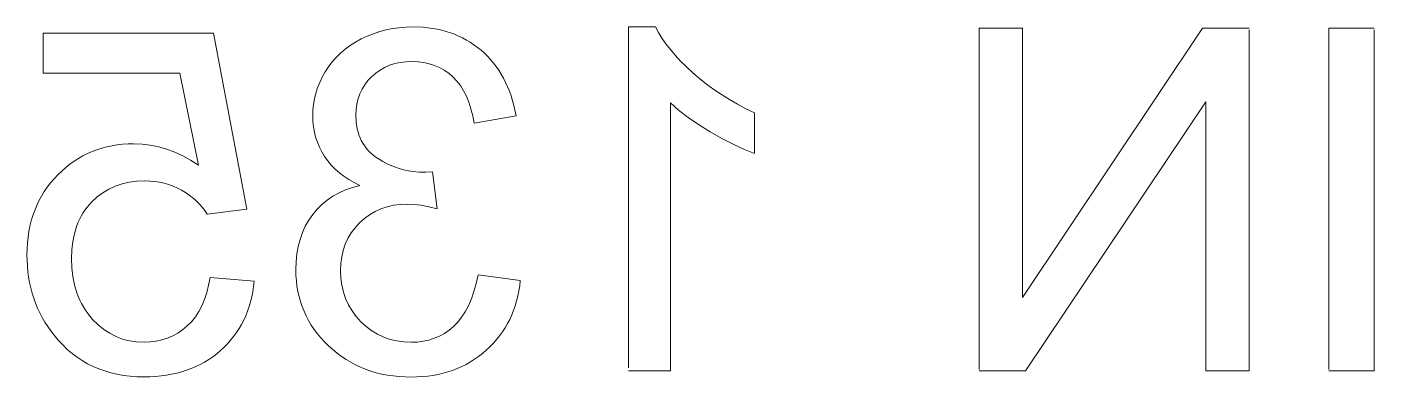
# Paper-space layout '01_三视图' of a CAD drawing. Header units: millimetres. Extents: x 8 to 451, y 8 to 289.
# Drawn here: x 45.04 to 50.96, y 225.58 to 227.12 of the extents above; entities that cross this region are included whole.
import ezdxf

# ---------------------------------------------------------------- set-up
doc = ezdxf.new("R2010")
doc.units = ezdxf.units.MM
doc.linetypes.add('WP_HIDDEN', pattern=[2.3, 1.5, -0.8])
doc.layers.add('HIDDEN', color=7, linetype='WP_HIDDEN', lineweight=13)

psp = doc.layouts.new('01_三视图')

# ---------------------------------------------------------------- linework, layer by layer
at = {"layer": 'HIDDEN'}
for points in [[(45.1097, 227.091), (45.1097, 226.9142)], [(45.8591, 227.091), (45.1097, 227.091)], [(46.0051, 226.3169), (45.8591, 227.091)], [(46.5351, 227.0772), (46.5088, 227.0648)], [(46.562, 227.088), (46.5351, 227.0772)], [(46.5895, 227.0971), (46.562, 227.088)], [(46.6175, 227.1045), (46.5895, 227.0971)], [(46.6463, 227.1103), (46.6175, 227.1045)], [(46.6756, 227.1145), (46.6463, 227.1103)], [(46.7055, 227.1169), (46.6756, 227.1145)], [(46.736, 227.1178), (46.7055, 227.1169)], [(46.7798, 227.1162), (46.736, 227.1178)], [(46.801, 227.1142), (46.7798, 227.1162)], [(46.8218, 227.1114), (46.801, 227.1142)], [(46.8421, 227.1078), (46.8218, 227.1114)], [(46.8619, 227.1034), (46.8421, 227.1078)], [(46.8813, 227.0982), (46.8619, 227.1034)], [(46.9003, 227.0922), (46.8813, 227.0982)], [(46.9187, 227.0854), (46.9003, 227.0922)], [(46.9367, 227.0778), (46.9187, 227.0854)], [(46.9543, 227.0694), (46.9367, 227.0778)], [(47.6829, 227.1178), (47.6829, 225.6045)], [(47.8021, 227.1178), (47.6829, 227.1178)], [(47.8152, 227.0933), (47.8021, 227.1178)], [(47.8305, 227.0685), (47.8152, 227.0933)], [(49.2249, 227.1116), (49.2249, 225.6045)], [(49.4161, 227.1116), (49.2249, 227.1116)], [(49.4161, 225.9283), (49.4161, 227.1116)], [(50.2077, 227.1116), (49.4161, 225.9283)], [(50.4123, 227.1116), (50.2077, 227.1116)], [(50.4123, 225.6045), (50.4123, 227.1116)], [(50.7618, 227.1116), (50.7618, 225.6045)], [(50.9613, 227.1116), (50.7618, 227.1116)], [(50.9613, 225.6045), (50.9613, 227.1116)], [(46.4378, 227.0197), (46.4172, 227.0022)], [(46.46, 227.0359), (46.4378, 227.0197)], [(46.4836, 227.051), (46.46, 227.0359)], [(46.5088, 227.0648), (46.4836, 227.051)], [(46.9714, 227.0602), (46.9543, 227.0694)], [(46.988, 227.0502), (46.9714, 227.0602)], [(47.0042, 227.0394), (46.988, 227.0502)], [(47.0199, 227.0279), (47.0042, 227.0394)], [(47.0352, 227.0155), (47.0199, 227.0279)], [(47.0499, 227.0024), (47.0352, 227.0155)], [(47.8479, 227.0437), (47.8305, 227.0685)], [(47.8674, 227.0186), (47.8479, 227.0437)], [(47.889, 226.9933), (47.8674, 227.0186)], [(46.3806, 226.9637), (46.3645, 226.9427)], [(46.3981, 226.9836), (46.3806, 226.9637)], [(46.4172, 227.0022), (46.3981, 226.9836)], [(46.633, 226.9489), (46.6558, 226.9562)], [(46.6558, 226.9562), (46.6799, 226.9614)], [(46.6799, 226.9614), (46.7053, 226.9646)], [(46.7053, 226.9646), (46.7319, 226.9656)], [(46.7319, 226.9656), (46.7583, 226.9646)], [(46.7583, 226.9646), (46.7836, 226.9614)], [(46.7836, 226.9614), (46.8078, 226.9561)], [(46.8078, 226.9561), (46.8309, 226.9487)], [(47.0639, 226.9886), (47.0499, 227.0024)], [(47.0773, 226.9742), (47.0639, 226.9886)], [(47.0899, 226.9591), (47.0773, 226.9742)], [(47.1019, 226.9434), (47.0899, 226.9591)], [(47.9127, 226.9678), (47.889, 226.9933)], [(47.9386, 226.9421), (47.9127, 226.9678)], [(45.1097, 226.9142), (45.7111, 226.9142)], [(45.7111, 226.9142), (45.7923, 226.5092)], [(46.3371, 226.8973), (46.3259, 226.8739)], [(46.35, 226.9204), (46.3371, 226.8973)], [(46.3645, 226.9427), (46.35, 226.9204)], [(46.5379, 226.8815), (46.5541, 226.8988)], [(46.5541, 226.8988), (46.5719, 226.9145)], [(46.5719, 226.9145), (46.591, 226.928)], [(46.591, 226.928), (46.6114, 226.9395)], [(46.6114, 226.9395), (46.633, 226.9489)], [(46.8309, 226.9487), (46.8528, 226.9391)], [(46.8528, 226.9391), (46.8736, 226.9274)], [(46.8736, 226.9274), (46.8933, 226.9137)], [(46.8933, 226.9137), (46.9118, 226.8978)], [(46.9118, 226.8978), (46.929, 226.8797)], [(47.1133, 226.927), (47.1019, 226.9434)], [(47.1239, 226.9099), (47.1133, 226.927)], [(47.1339, 226.8922), (47.1239, 226.9099)], [(47.1432, 226.8739), (47.1339, 226.8922)], [(47.9666, 226.9163), (47.9386, 226.9421)], [(47.9962, 226.8908), (47.9666, 226.9163)], [(46.3165, 226.8502), (46.3088, 226.8261)], [(46.3259, 226.8739), (46.3165, 226.8502)], [(46.5024, 226.8232), (46.5121, 226.8438)], [(46.5121, 226.8438), (46.5239, 226.8632)], [(46.5239, 226.8632), (46.5379, 226.8815)], [(46.929, 226.8797), (46.9446, 226.8596)], [(46.9446, 226.8596), (46.9586, 226.8373)], [(46.9586, 226.8373), (46.9709, 226.813)], [(47.1518, 226.8549), (47.1432, 226.8739)], [(47.1598, 226.8352), (47.1518, 226.8549)], [(47.167, 226.8149), (47.1598, 226.8352)], [(48.0271, 226.8663), (47.9962, 226.8908)], [(48.0592, 226.8427), (48.0271, 226.8663)], [(48.0925, 226.8201), (48.0592, 226.8427)], [(46.2984, 226.7768), (46.2959, 226.7516)], [(46.3027, 226.8016), (46.2984, 226.7768)], [(46.3088, 226.8261), (46.3027, 226.8016)], [(46.4863, 226.7551), (46.4895, 226.7789)], [(46.4895, 226.7789), (46.4949, 226.8016)], [(46.4949, 226.8016), (46.5024, 226.8232)], [(46.9709, 226.813), (46.9817, 226.7864)], [(46.9817, 226.7864), (46.9909, 226.7578)], [(47.1796, 226.7723), (47.167, 226.8149)], [(47.8679, 226.7837), (47.8853, 226.7677)], [(47.8679, 225.6045), (47.8679, 226.7837)], [(48.1271, 226.7985), (48.0925, 226.8201)], [(48.1628, 226.7779), (48.1271, 226.7985)], [(48.1998, 226.7582), (48.1628, 226.7779)], [(49.4295, 225.6045), (50.2211, 226.7888)], [(50.2211, 226.7888), (50.2211, 225.6045)], [(46.2959, 226.7516), (46.295, 226.7261)], [(46.295, 226.7261), (46.2958, 226.7019)], [(46.4852, 226.7302), (46.4863, 226.7551)], [(46.4867, 226.6991), (46.4852, 226.7302)], [(46.9909, 226.7578), (46.9984, 226.7271)], [(46.9984, 226.7271), (47.0043, 226.6942)], [(47.0043, 226.6942), (47.1894, 226.7271)], [(47.1894, 226.7271), (47.1796, 226.7723)], [(47.8853, 226.7677), (47.9039, 226.7518)], [(47.9039, 226.7518), (47.9451, 226.7199)], [(47.9451, 226.7199), (47.9916, 226.688)], [(48.238, 226.7394), (48.1998, 226.7582)], [(48.238, 226.5606), (48.238, 226.7394)], [(46.2958, 226.7019), (46.2983, 226.6783)], [(46.2983, 226.6783), (46.3024, 226.6553)], [(46.3024, 226.6553), (46.3081, 226.6328)], [(46.4911, 226.6701), (46.4867, 226.6991)], [(46.4944, 226.6564), (46.4911, 226.6701)], [(46.4985, 226.6432), (46.4944, 226.6564)], [(47.9916, 226.688), (48.0432, 226.6562)], [(48.0432, 226.6562), (48.096, 226.6263)], [(45.4357, 226.5989), (45.4127, 226.5952)], [(45.4591, 226.6016), (45.4357, 226.5989)], [(45.4831, 226.6032), (45.4591, 226.6016)], [(45.5075, 226.6037), (45.4831, 226.6032)], [(45.5446, 226.6023), (45.5075, 226.6037)], [(45.5812, 226.5978), (45.5446, 226.6023)], [(45.6174, 226.5904), (45.5812, 226.5978)], [(46.3081, 226.6328), (46.3155, 226.6108)], [(46.3155, 226.6108), (46.3245, 226.5894)], [(46.5033, 226.6305), (46.4985, 226.6432)], [(46.5088, 226.6184), (46.5033, 226.6305)], [(46.5151, 226.6068), (46.5088, 226.6184)], [(46.5221, 226.5957), (46.5151, 226.6068)], [(48.096, 226.6263), (48.1461, 226.6004)], [(48.1461, 226.6004), (48.1934, 226.5785)], [(45.2653, 226.5391), (45.2461, 226.5268)], [(45.2849, 226.5503), (45.2653, 226.5391)], [(45.305, 226.5605), (45.2849, 226.5503)], [(45.3256, 226.5696), (45.305, 226.5605)], [(45.3466, 226.5776), (45.3256, 226.5696)], [(45.3682, 226.5845), (45.3466, 226.5776)], [(45.3902, 226.5904), (45.3682, 226.5845)], [(45.4127, 226.5952), (45.3902, 226.5904)], [(45.6532, 226.5801), (45.6174, 226.5904)], [(45.6886, 226.5668), (45.6532, 226.5801)], [(45.7236, 226.5505), (45.6886, 226.5668)], [(45.7582, 226.5313), (45.7236, 226.5505)], [(46.3245, 226.5894), (46.3351, 226.5686)], [(46.3351, 226.5686), (46.3474, 226.5482)], [(46.3474, 226.5482), (46.3613, 226.5287)], [(46.5299, 226.5851), (46.5221, 226.5957)], [(46.5384, 226.575), (46.5299, 226.5851)], [(46.5476, 226.5655), (46.5384, 226.575)], [(46.5576, 226.5565), (46.5476, 226.5655)], [(46.5683, 226.548), (46.5576, 226.5565)], [(46.5798, 226.54), (46.5683, 226.548)], [(46.6038, 226.5256), (46.5798, 226.54)], [(48.1934, 226.5785), (48.238, 226.5606)], [(45.1916, 226.4836), (45.1744, 226.467)], [(45.2093, 226.4991), (45.1916, 226.4836)], [(45.2275, 226.5135), (45.2093, 226.4991)], [(45.2461, 226.5268), (45.2275, 226.5135)], [(45.7923, 226.5092), (45.7582, 226.5313)], [(46.3613, 226.5287), (46.3768, 226.5102)], [(46.3768, 226.5102), (46.3938, 226.4927)], [(46.3938, 226.4927), (46.4125, 226.4763)], [(46.6285, 226.513), (46.6038, 226.5256)], [(46.654, 226.5024), (46.6285, 226.513)], [(46.6803, 226.4937), (46.654, 226.5024)], [(46.7072, 226.487), (46.6803, 226.4937)], [(46.7349, 226.4822), (46.7072, 226.487)], [(46.7634, 226.4793), (46.7349, 226.4822)], [(46.7926, 226.4783), (46.7634, 226.4793)], [(46.8224, 226.4804), (46.7926, 226.4783)], [(46.8429, 226.318), (46.8224, 226.4804)], [(45.1426, 226.4316), (45.1283, 226.413)], [(45.158, 226.4496), (45.1426, 226.4316)], [(45.1744, 226.467), (45.158, 226.4496)], [(45.4267, 226.4174), (45.4567, 226.4274)], [(45.4567, 226.4274), (45.4883, 226.4346)], [(45.4883, 226.4346), (45.5217, 226.4389)], [(45.5217, 226.4389), (45.5569, 226.4403)], [(45.5569, 226.4403), (45.579, 226.4397)], [(45.579, 226.4397), (45.6005, 226.4378)], [(45.6005, 226.4378), (45.6215, 226.4346)], [(45.6215, 226.4346), (45.6419, 226.4301)], [(45.6419, 226.4301), (45.6618, 226.4244)], [(45.6618, 226.4244), (45.6812, 226.4174)], [(46.4125, 226.4763), (46.4326, 226.4608)], [(46.4326, 226.4608), (46.4544, 226.4465)], [(46.4544, 226.4465), (46.4777, 226.4331)], [(46.5027, 226.4208), (46.4702, 226.412)], [(46.4777, 226.4331), (46.5027, 226.4208)], [(45.1029, 226.3739), (45.0917, 226.3535)], [(45.1151, 226.3938), (45.1029, 226.3739)], [(45.1283, 226.413), (45.1151, 226.3938)], [(45.324, 226.3488), (45.3471, 226.3702)], [(45.3471, 226.3702), (45.3719, 226.3888)], [(45.3719, 226.3888), (45.3984, 226.4045)], [(45.3984, 226.4045), (45.4267, 226.4174)], [(45.6812, 226.4174), (45.7, 226.4092)], [(45.7, 226.4092), (45.7183, 226.3997)], [(45.7183, 226.3997), (45.7358, 226.3892)], [(45.7358, 226.3892), (45.7523, 226.3779)], [(45.7523, 226.3779), (45.7679, 226.3658)], [(45.7679, 226.3658), (45.7825, 226.353)], [(46.3839, 226.3733), (46.3589, 226.3563)], [(46.4108, 226.3883), (46.3839, 226.3733)], [(46.4396, 226.4012), (46.4108, 226.3883)], [(46.4702, 226.412), (46.4396, 226.4012)], [(45.0727, 226.3108), (45.0647, 226.2885)], [(45.0817, 226.3324), (45.0727, 226.3108)], [(45.0917, 226.3535), (45.0817, 226.3324)], [(45.2851, 226.2989), (45.2938, 226.3121)], [(45.2938, 226.3121), (45.3032, 226.3249)], [(45.3032, 226.3249), (45.3133, 226.3371)], [(45.3133, 226.3371), (45.324, 226.3488)], [(45.7825, 226.353), (45.7962, 226.3395)], [(45.7962, 226.3395), (45.8089, 226.3252)], [(45.8089, 226.3252), (45.8206, 226.3101)], [(45.8206, 226.3101), (45.8314, 226.2943)], [(45.8314, 226.2943), (46.0051, 226.3169)], [(46.3144, 226.316), (46.295, 226.2928)], [(46.3357, 226.3372), (46.3144, 226.316)], [(46.3589, 226.3563), (46.3357, 226.3372)], [(46.5451, 226.292), (46.5694, 226.3062)], [(46.5694, 226.3062), (46.5952, 226.3178)], [(46.5952, 226.3178), (46.6224, 226.3269)], [(46.6224, 226.3269), (46.651, 226.3333)], [(46.651, 226.3333), (46.681, 226.3372)], [(46.681, 226.3372), (46.7124, 226.3385)], [(46.7124, 226.3385), (46.7402, 226.3372)], [(46.7402, 226.3372), (46.7712, 226.3334)], [(46.7712, 226.3334), (46.8055, 226.3269)], [(46.8055, 226.3269), (46.8429, 226.318)], [(45.052, 226.2421), (45.0472, 226.218)], [(45.0578, 226.2656), (45.052, 226.2421)], [(45.0647, 226.2885), (45.0578, 226.2656)], [(45.2476, 226.2083), (45.2573, 226.2406)], [(45.2573, 226.2406), (45.2632, 226.2559)], [(45.2632, 226.2559), (45.2698, 226.2708)], [(45.2698, 226.2708), (45.2771, 226.2851)], [(45.2771, 226.2851), (45.2851, 226.2989)], [(46.2626, 226.2411), (46.2499, 226.213)], [(46.2777, 226.2677), (46.2626, 226.2411)], [(46.295, 226.2928), (46.2777, 226.2677)], [(46.4811, 226.2344), (46.5006, 226.2558)], [(46.5006, 226.2558), (46.5221, 226.2752)], [(46.5221, 226.2752), (46.5451, 226.292)], [(45.0435, 226.1933), (45.0409, 226.1679)], [(45.0472, 226.218), (45.0435, 226.1933)], [(45.2407, 226.174), (45.2476, 226.2083)], [(46.2395, 226.1834), (46.2314, 226.1523)], [(46.2499, 226.213), (46.2395, 226.1834)], [(46.4382, 226.1618), (46.4499, 226.1874)], [(46.4499, 226.1874), (46.4642, 226.2116)], [(46.4642, 226.2116), (46.4811, 226.2344)], [(45.0393, 226.142), (45.0387, 226.1154)], [(45.0409, 226.1679), (45.0393, 226.142)], [(45.2351, 226.099), (45.2365, 226.1375)], [(45.2365, 226.1375), (45.2407, 226.174)], [(46.2314, 226.1523), (46.2256, 226.1196)], [(46.4225, 226.1065), (46.429, 226.1348)], [(46.429, 226.1348), (46.4382, 226.1618)], [(45.0387, 226.1154), (45.0392, 226.0901)], [(45.0392, 226.0901), (45.0406, 226.0652)], [(45.0406, 226.0652), (45.0429, 226.0407)], [(45.2365, 226.0584), (45.2351, 226.099)], [(46.2221, 226.0854), (46.221, 226.0496)], [(46.2256, 226.1196), (46.2221, 226.0854)], [(46.4173, 226.0455), (46.4186, 226.0767)], [(46.4186, 226.0767), (46.4225, 226.1065)], [(45.0429, 226.0407), (45.0462, 226.0166)], [(45.0462, 226.0166), (45.0504, 225.993)], [(45.2409, 226.0198), (45.2365, 226.0584)], [(45.2481, 225.9833), (45.2409, 226.0198)], [(45.8437, 226.0157), (45.8374, 225.9813)], [(46.038, 225.9993), (45.8437, 226.0157)], [(46.221, 226.0496), (46.2215, 226.0252)], [(46.2215, 226.0252), (46.2232, 226.0012)], [(46.4187, 226.0128), (46.4173, 226.0455)], [(46.423, 225.9814), (46.4187, 226.0128)], [(47.0229, 226.027), (47.0142, 225.9891)], [(47.2079, 226.0023), (47.0229, 226.027)], [(45.0504, 225.993), (45.0555, 225.9698)], [(45.0555, 225.9698), (45.0616, 225.947)], [(45.0616, 225.947), (45.0686, 225.9247)], [(45.2582, 225.9489), (45.2481, 225.9833)], [(45.2644, 225.9324), (45.2582, 225.9489)], [(45.8293, 225.9492), (45.8195, 225.9192)], [(45.8374, 225.9813), (45.8293, 225.9492)], [(46.0271, 225.9306), (46.0316, 225.9529)], [(46.0316, 225.9529), (46.0352, 225.9758)], [(46.0352, 225.9758), (46.038, 225.9993)], [(46.2232, 226.0012), (46.226, 225.9777)], [(46.226, 225.9777), (46.23, 225.9547)], [(46.23, 225.9547), (46.235, 225.9321)], [(46.43, 225.9514), (46.423, 225.9814)], [(46.4398, 225.9227), (46.43, 225.9514)], [(47.0041, 225.9539), (46.9927, 225.9214)], [(47.0142, 225.9891), (47.0041, 225.9539)], [(47.197, 225.9343), (47.2015, 225.9564)], [(47.2015, 225.9564), (47.2051, 225.9791)], [(47.2051, 225.9791), (47.2079, 226.0023)], [(45.0686, 225.9247), (45.0765, 225.9028)], [(45.0765, 225.9028), (45.0853, 225.8814)], [(45.2712, 225.9165), (45.2644, 225.9324)], [(45.2788, 225.9011), (45.2712, 225.9165)], [(45.2871, 225.8862), (45.2788, 225.9011)], [(45.2962, 225.8718), (45.2871, 225.8862)], [(45.8078, 225.8914), (45.7944, 225.8659)], [(45.8195, 225.9192), (45.8078, 225.8914)], [(46.0084, 225.8672), (46.0155, 225.8877)], [(46.0155, 225.8877), (46.0218, 225.9089)], [(46.0218, 225.9089), (46.0271, 225.9306)], [(46.235, 225.9321), (46.2412, 225.9101)], [(46.2412, 225.9101), (46.2485, 225.8884)], [(46.2485, 225.8884), (46.257, 225.8673)], [(46.4525, 225.8953), (46.4398, 225.9227)], [(46.4679, 225.8693), (46.4525, 225.8953)], [(46.9798, 225.8917), (46.9655, 225.8647)], [(46.9927, 225.9214), (46.9798, 225.8917)], [(47.1782, 225.8711), (47.1853, 225.8916)], [(47.1853, 225.8916), (47.1916, 225.9126)], [(47.1916, 225.9126), (47.197, 225.9343)], [(45.0853, 225.8814), (45.0951, 225.8604)], [(45.0951, 225.8604), (45.1058, 225.8398)], [(45.1058, 225.8398), (45.1175, 225.8196)], [(45.3059, 225.8579), (45.2962, 225.8718)], [(45.3164, 225.8445), (45.3059, 225.8579)], [(45.3276, 225.8317), (45.3164, 225.8445)], [(45.3514, 225.8081), (45.3276, 225.8317)], [(45.7792, 225.8425), (45.7622, 225.8214)], [(45.7944, 225.8659), (45.7792, 225.8425)], [(45.9819, 225.809), (45.9916, 225.8278)], [(45.9916, 225.8278), (46.0004, 225.8472)], [(46.0004, 225.8472), (46.0084, 225.8672)], [(46.257, 225.8673), (46.2665, 225.8466)], [(46.2665, 225.8466), (46.2772, 225.8264)], [(46.2772, 225.8264), (46.289, 225.8067)], [(46.4862, 225.8447), (46.4679, 225.8693)], [(46.5073, 225.8214), (46.4862, 225.8447)], [(46.9499, 225.8405), (46.9328, 225.8191)], [(46.9655, 225.8647), (46.9499, 225.8405)], [(47.1515, 225.8128), (47.1613, 225.8317)], [(47.1613, 225.8317), (47.1702, 225.8511)], [(47.1702, 225.8511), (47.1782, 225.8711)], [(45.1175, 225.8196), (45.13, 225.7999)], [(45.13, 225.7999), (45.1435, 225.7806)], [(45.1435, 225.7806), (45.158, 225.7618)], [(45.3764, 225.7876), (45.3514, 225.8081)], [(45.4028, 225.7703), (45.3764, 225.7876)], [(45.4164, 225.7628), (45.4028, 225.7703)], [(45.7021, 225.7711), (45.6799, 225.7589)], [(45.7233, 225.7856), (45.7021, 225.7711)], [(45.7435, 225.8024), (45.7233, 225.7856)], [(45.7622, 225.8214), (45.7435, 225.8024)], [(45.9475, 225.7562), (45.9598, 225.7732)], [(45.9598, 225.7732), (45.9713, 225.7908)], [(45.9713, 225.7908), (45.9819, 225.809)], [(46.289, 225.8067), (46.3019, 225.7874)], [(46.3019, 225.7874), (46.316, 225.7686)], [(46.316, 225.7686), (46.3312, 225.7503)], [(46.5304, 225.8002), (46.5073, 225.8214)], [(46.5548, 225.7818), (46.5304, 225.8002)], [(46.5805, 225.7663), (46.5548, 225.7818)], [(46.874, 225.77), (46.8523, 225.758)], [(46.8947, 225.7841), (46.874, 225.77)], [(46.9144, 225.8003), (46.8947, 225.7841)], [(46.9328, 225.8191), (46.9144, 225.8003)], [(47.1168, 225.7595), (47.1292, 225.7767)], [(47.1292, 225.7767), (47.1408, 225.7945)], [(47.1408, 225.7945), (47.1515, 225.8128)], [(45.158, 225.7618), (45.1765, 225.7396)], [(45.1765, 225.7396), (45.1959, 225.7189)], [(45.1959, 225.7189), (45.2161, 225.6996)], [(45.4304, 225.7561), (45.4164, 225.7628)], [(45.4447, 225.7502), (45.4304, 225.7561)], [(45.4593, 225.7451), (45.4447, 225.7502)], [(45.4743, 225.7408), (45.4593, 225.7451)], [(45.4895, 225.7372), (45.4743, 225.7408)], [(45.521, 225.7325), (45.4895, 225.7372)], [(45.5538, 225.7309), (45.521, 225.7325)], [(45.581, 225.7321), (45.5538, 225.7309)], [(45.6073, 225.7354), (45.581, 225.7321)], [(45.6325, 225.741), (45.6073, 225.7354)], [(45.6567, 225.7488), (45.6325, 225.741)], [(45.6799, 225.7589), (45.6567, 225.7488)], [(45.8894, 225.6939), (45.9053, 225.7086)], [(45.9053, 225.7086), (45.9202, 225.7239)], [(45.9202, 225.7239), (45.9343, 225.7397)], [(45.9343, 225.7397), (45.9475, 225.7562)], [(46.3312, 225.7503), (46.3475, 225.7324)], [(46.3475, 225.7324), (46.3649, 225.715)], [(46.3649, 225.715), (46.3832, 225.6984)], [(46.6074, 225.7536), (46.5805, 225.7663)], [(46.6356, 225.7437), (46.6074, 225.7536)], [(46.6651, 225.7366), (46.6356, 225.7437)], [(46.6958, 225.7324), (46.6651, 225.7366)], [(46.7278, 225.7309), (46.6958, 225.7324)], [(46.7548, 225.732), (46.7278, 225.7309)], [(46.7807, 225.7353), (46.7548, 225.732)], [(46.8056, 225.7407), (46.7807, 225.7353)], [(46.8295, 225.7483), (46.8056, 225.7407)], [(46.8523, 225.758), (46.8295, 225.7483)], [(47.0583, 225.696), (47.0743, 225.711)], [(47.0743, 225.711), (47.0893, 225.7266)], [(47.0893, 225.7266), (47.1035, 225.7428)], [(47.1035, 225.7428), (47.1168, 225.7595)], [(45.2161, 225.6996), (45.2371, 225.6817)], [(45.2371, 225.6817), (45.2589, 225.6653)], [(45.2589, 225.6653), (45.2816, 225.6503)], [(45.2816, 225.6503), (45.3051, 225.6367)], [(45.8197, 225.6436), (45.838, 225.6548)], [(45.838, 225.6548), (45.8557, 225.6669)], [(45.8557, 225.6669), (45.8729, 225.68)], [(45.8729, 225.68), (45.8894, 225.6939)], [(46.3832, 225.6984), (46.4021, 225.6828)], [(46.4021, 225.6828), (46.4216, 225.6684)], [(46.4216, 225.6684), (46.4416, 225.655)], [(46.4416, 225.655), (46.4623, 225.6426)], [(46.9886, 225.6443), (47.0068, 225.6558)], [(47.0068, 225.6558), (47.0245, 225.6683)], [(47.0245, 225.6683), (47.0417, 225.6817)], [(47.0417, 225.6817), (47.0583, 225.696)], [(45.3051, 225.6367), (45.3294, 225.6245)], [(45.3294, 225.6245), (45.3546, 225.6138)], [(45.3546, 225.6138), (45.3805, 225.6045)], [(45.3805, 225.6045), (45.4073, 225.5967)], [(45.4073, 225.5967), (45.435, 225.5902)], [(45.435, 225.5902), (45.4634, 225.5852)], [(45.6519, 225.586), (45.6749, 225.59)], [(45.6749, 225.59), (45.6974, 225.595)], [(45.6974, 225.595), (45.7192, 225.6008)], [(45.7192, 225.6008), (45.7405, 225.6076)], [(45.7405, 225.6076), (45.7612, 225.6152)], [(45.7612, 225.6152), (45.7813, 225.6238)], [(45.7813, 225.6238), (45.8008, 225.6332)], [(45.8008, 225.6332), (45.8197, 225.6436)], [(46.4623, 225.6426), (46.4835, 225.6314)], [(46.4835, 225.6314), (46.5054, 225.6212)], [(46.5054, 225.6212), (46.5279, 225.6121)], [(46.5279, 225.6121), (46.5509, 225.604)], [(46.5509, 225.604), (46.5745, 225.5971)], [(46.5745, 225.5971), (46.5988, 225.5912)], [(46.5988, 225.5912), (46.6236, 225.5863)], [(46.8238, 225.5852), (46.8463, 225.5893)], [(46.8463, 225.5893), (46.8682, 225.5944)], [(46.8682, 225.5944), (46.8896, 225.6004)], [(46.8896, 225.6004), (46.9104, 225.6073)], [(46.9104, 225.6073), (46.9307, 225.6152)], [(46.9307, 225.6152), (46.9505, 225.6239)], [(46.9505, 225.6239), (46.9698, 225.6336)], [(46.9698, 225.6336), (46.9886, 225.6443)], [(47.6829, 225.6045), (47.8679, 225.6045)], [(49.2249, 225.6045), (49.4295, 225.6045)], [(50.2211, 225.6045), (50.4123, 225.6045)], [(50.7618, 225.6045), (50.9613, 225.6045)], [(45.4634, 225.5852), (45.4927, 225.5817)], [(45.4927, 225.5817), (45.5228, 225.5795)], [(45.5228, 225.5795), (45.5538, 225.5788)], [(45.5538, 225.5788), (45.5792, 225.5792)], [(45.5792, 225.5792), (45.604, 225.5806)], [(45.604, 225.5806), (45.6282, 225.5828)], [(45.6282, 225.5828), (45.6519, 225.586)], [(46.6236, 225.5863), (46.649, 225.5826)], [(46.649, 225.5826), (46.675, 225.5799)], [(46.675, 225.5799), (46.7016, 225.5783)], [(46.7016, 225.5783), (46.7288, 225.5778)], [(46.7288, 225.5778), (46.7534, 225.5782)], [(46.7534, 225.5782), (46.7774, 225.5796)], [(46.7774, 225.5796), (46.8009, 225.5819)], [(46.8009, 225.5819), (46.8238, 225.5852)]]:
    psp.add_lwpolyline(points, dxfattribs=at)

doc.saveas('drawing.dxf')
